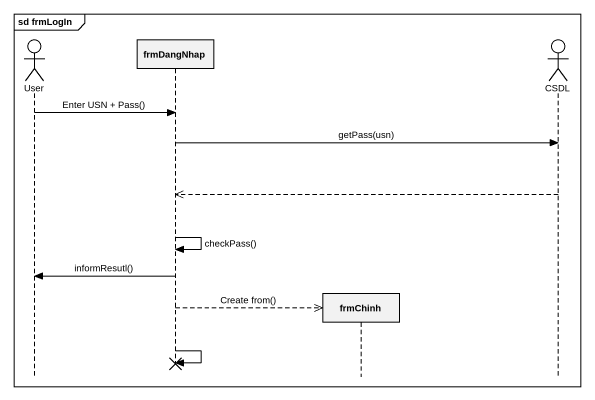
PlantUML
@startuml
mainframe sd frmLogIn
hide footbox
actor User
participant frmDangNhap
participant frmChinh
actor CSDL

User -> frmDangNhap : Enter USN + Pass()
frmDangNhap -> CSDL : getPass(usn)
CSDL -->> frmDangNhap
frmDangNhap -> frmDangNhap : checkPass()
frmDangNhap -> User : informResutl()
frmDangNhap -->> frmChinh ** : Create from()
frmDangNhap -> frmDangNhap
@enduml
